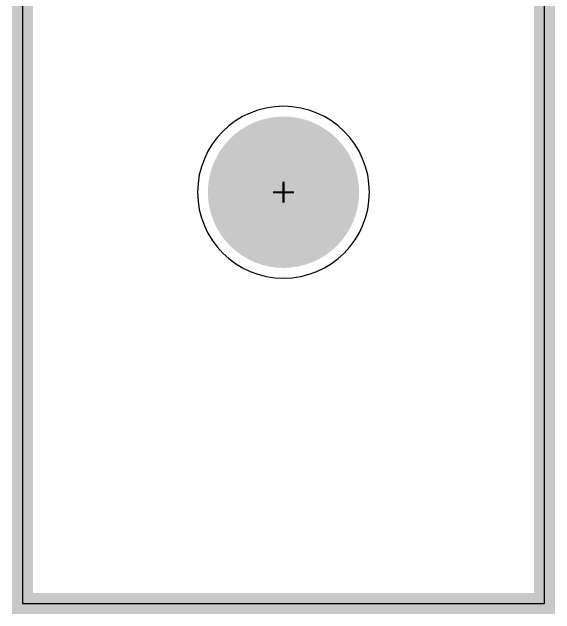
# Model space of a CAD drawing. Extents: x 0 to 127, y 0 to 167.
# Drawn here: x 30.23 to 43.43, y 81.03 to 95.66 of the extents above; entities that cross this region are included whole.
import ezdxf

# ---------------------------------------------------------------- set-up
doc = ezdxf.new("R2010")
doc.units = 0
doc.linetypes.add('KEEPOUT_00011110$0', pattern=[2, 1, 1])
doc.linetypes.add('KEEPOUT_10000000$0', pattern=[2, 1, 1])
for name, color, linetype in [('2D_LINE_126', 222, 'CONTINUOUS'), ('DRIL_NPLTE_THRU_01', 3, 'CONTINUOUS'), ('DRIL_SYMBOL', 254, 'CONTINUOUS'), ('KEEPOUT_00', 1, 'CONTINUOUS'), ('KEEPOUT_01', 1, 'CONTINUOUS'), ('PADS_INNER', 106, 'CONTINUOUS'), ('PADS_TOP', 106, 'CONTINUOUS')]:
    doc.layers.add(name, color=color, linetype=linetype)

# ---------------------------------------------------------------- blocks, each defined once
blk = doc.blocks.new('SMOOTH_0$508')
at = {"const_width": 0.254}
blk.add_lwpolyline([(-0.127, 0, 1), (0.127, 0, 1)], format="xyb", close=True, dxfattribs=at)
blk = doc.blocks.new('DRAWING_3382')
at = {"layer": '2D_LINE_126', "const_width": 0.508}
blk.add_lwpolyline([(0, 0), (12.7, 0), (12.7, -40.005), (0, -40.005)], close=True, dxfattribs=at)
at = {"layer": '2D_LINE_126'}
for p in [(0, -40.005), (12.7, -40.005)]:
    blk.add_blockref('SMOOTH_0$508', p, dxfattribs=at)
blk = doc.blocks.new('KEEPOUT_37')
at = {"layer": 'KEEPOUT_01', "linetype": 'KEEPOUT_10000000$0'}
blk.add_lwpolyline([(9.525, 30.48), (9.525, 70.485), (-3.175, 70.485), (-3.175, 30.48)], close=True, dxfattribs=at)
blk = doc.blocks.new('PART_BODY_TOP_3348')
at = {"layer": 'KEEPOUT_00', "linetype": 'KEEPOUT_00011110$0'}
blk.add_lwpolyline([(2.09, 0, 1), (-2.09, 0, 1)], format="xyb", close=True, dxfattribs=at)
blk = doc.blocks.new('DRIL_SYMBOL_3$68')
at = {"layer": 'DRIL_SYMBOL', "const_width": 0.0508}
for points in [[(0, -0.254), (0, 0.254)], [(-0.254, 0), (0.254, 0)]]:
    blk.add_lwpolyline(points, dxfattribs=at)
blk = doc.blocks.new('DRIL_HOLE_3$68')
at = {"const_width": 1.84}
blk.add_lwpolyline([(-0.92, 0, 1), (0.92, 0, 1)], format="xyb", close=True, dxfattribs=at)
blk.add_blockref('DRIL_SYMBOL_3$68', (0, 0))
blk = doc.blocks.new('PAD_0')
blk.add_lwpolyline([(0, 0, 1), (0, 0, 1)], format="xyb", close=True)
blk = doc.blocks.new('STK_TOP_42')
at = {"layer": 'DRIL_NPLTE_THRU_01'}
blk.add_blockref('DRIL_HOLE_3$68', (0, 0), dxfattribs=at)
at = {"layer": 'PADS_INNER'}
blk.add_blockref('PAD_0', (0, 0), dxfattribs=at)
at = {"layer": 'PADS_TOP'}
blk.add_blockref('PAD_0', (0, 0), dxfattribs=at)
blk = doc.blocks.new('SYM_TOP_18')
for name in ['PART_BODY_TOP_3348', 'STK_TOP_42']:
    blk.add_blockref(name, (0, 0))
blk = doc.blocks.new('PART_TOP_102')
blk.add_blockref('SYM_TOP_18', (0, 0))

msp = doc.modelspace()

# ---------------------------------------------------------------- block references
for name, p in [('DRAWING_3382', (30.48, 121.285)), ('KEEPOUT_37', (33.655, 50.8))]:
    msp.add_blockref(name, p)
at = {"rotation": 270}
msp.add_blockref('PART_TOP_102', (36.83, 91.28), dxfattribs=at)

doc.saveas('drawing.dxf')
